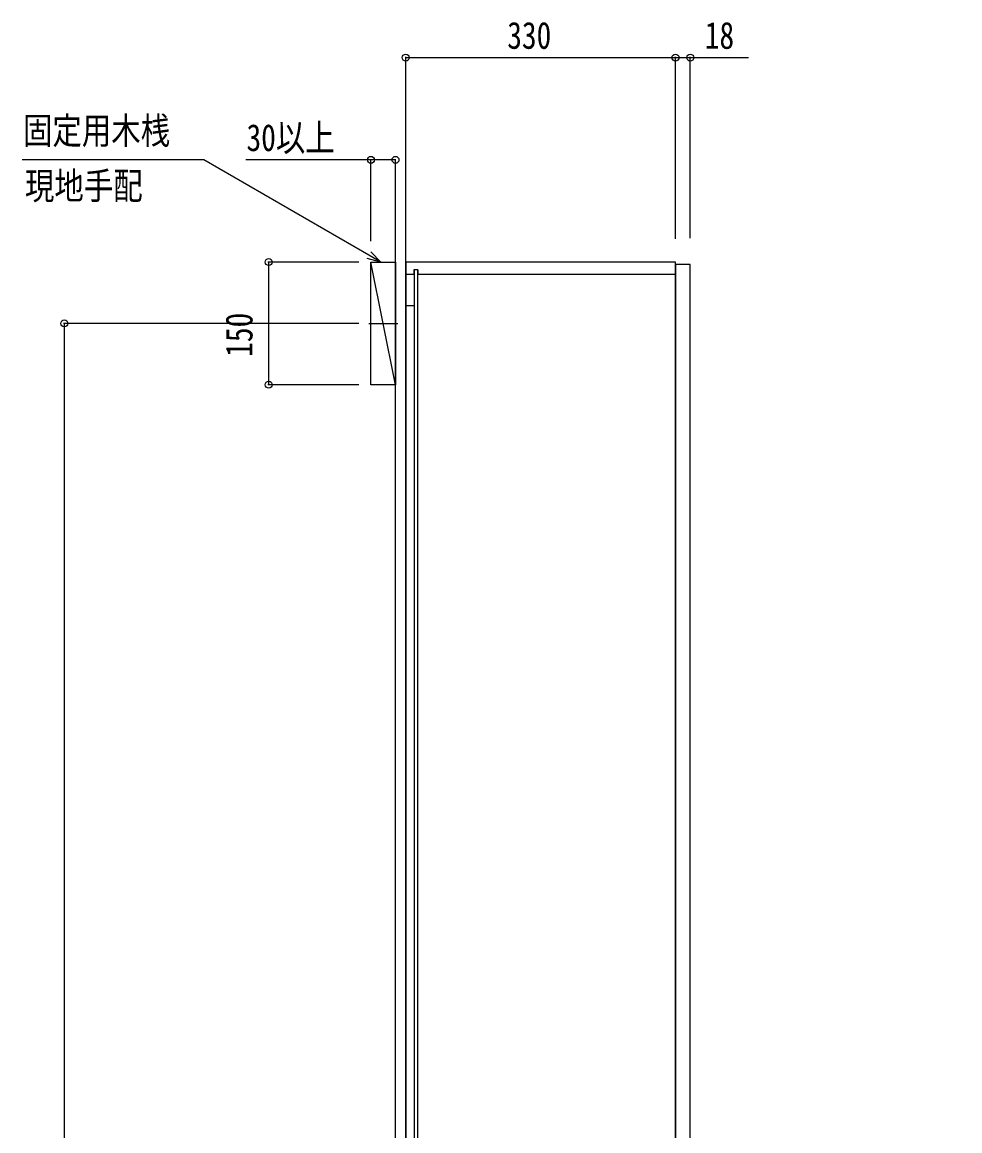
# Model space of a CAD drawing. Units: millimetres, scale not verified. Extents: x -4205 to 4205, y -2970 to 2970.
# Drawn here: x -2448 to -1301, y 55 to 1410 of the extents above; entities that cross this region are included whole.
import ezdxf
from ezdxf.enums import TextEntityAlignment as Align

# ---------------------------------------------------------------- set-up
doc = ezdxf.new("R2010")
doc.units = ezdxf.units.MM
doc.header["$LTSCALE"] = 20
for name, color, linetype in [('0-3_YKK_12', 2, 'Continuous'), ('0-5_YKK_D', 6, 'Continuous'), ('0-7_YSS_K', 3, 'Continuous')]:
    doc.layers.add(name, color=color, linetype=linetype)
doc.styles.add('ＭＳ ゴシック', font='')
doc.styles.get('ＭＳ ゴシック').set_extended_font_data('MS Gothic')

msp = doc.modelspace()

# ---------------------------------------------------------------- linework, layer by layer
at = {"layer": '0-3_YKK_12'}
for p, q in [((-1968.98, 1102), (-1978.98, 1102)), ((-1968.98, 1107.5), (-1968.98, 1102)), ((-1963.98, 1107.5), (-1968.98, 1107.5)), ((-1968.48, 1107.5), (-1968.48, -1063.5)), ((-1964.48, 1107.5), (-1964.48, -1063.5)), ((-1963.98, 1107.5), (-1963.98, 1102)), ((-1648.98, 1102), (-1963.98, 1102)), ((-1968.48, 1063.5), (-1978.98, 1063.5)), ((-2024.27, 1042), (-1988.69, 1042))]:
    msp.add_line(p, q, dxfattribs=at)
for points in [[(-1978.98, -1073), (-1648.98, -1073), (-1648.98, 1117), (-1978.98, 1117)], [(-1648.98, -1070), (-1630.98, -1070), (-1630.98, 1114), (-1648.98, 1114)]]:
    msp.add_lwpolyline(points, close=True, dxfattribs=at)
at = {"layer": '0-5_YKK_D'}
for p, q in [((-1978.98, 1129.08), (-1978.98, 1368)), ((-1978.98, 1367), (-1648.98, 1367)), ((-1648.98, 1145.59), (-1648.98, 1368)), ((-1648.98, 1145.59), (-1648.98, 1368)), ((-1630.98, 1146.37), (-1630.98, 1368)), ((-2021.48, 1142.48), (-2021.48, 1243)), ((-1991.48, 1141.08), (-1991.48, 1243)), ((-2036.42, 1117), (-2147.48, 1117)), ((-2146.48, 967), (-2146.48, 1117)), ((-2036.42, 1042), (-2397.48, 1042)), ((-2396.48, -1143), (-2396.48, 1042)), ((-2036.42, 967), (-2147.48, 967))]:
    msp.add_line(p, q, dxfattribs=at)
for points in [[(-1648.98, 1367), (-1630.98, 1367), (-1559.58, 1367)], [(-2009.29, 1117), (-2024.02, 1125.5), (-2225.8, 1242), (-2448.07, 1242)], [(-1991.48, 1242), (-2021.48, 1242), (-2174.48, 1242)], [(-2021.74, 1129.44), (-2009.29, 1117), (-2026.29, 1121.56)]]:
    msp.add_lwpolyline(points, dxfattribs=at)
for centre in [(-1978.98, 1367), (-1648.98, 1367), (-1648.98, 1367), (-1630.98, 1367), (-2021.48, 1242), (-1991.48, 1242), (-2146.48, 1117), (-2396.48, 1042), (-2146.48, 967)]:
    msp.add_circle(centre, 4.25, dxfattribs=at)
at = {"layer": '0-7_YSS_K'}
for p, q in [((-1991.48, -1143), (-1991.48, 1200.81)), ((-1991.48, 967), (-2021.48, 1117))]:
    msp.add_line(p, q, dxfattribs=at)
msp.add_lwpolyline([(297.02, -1143), (-1978.98, -1143), (-1978.98, 1200.81)], dxfattribs=at)
msp.add_lwpolyline([(-1991.48, 967), (-2021.48, 967), (-2021.48, 1117), (-1991.48, 1117)], close=True, dxfattribs=at)

# ---------------------------------------------------------------- texts
at = {"layer": '0-5_YKK_D', "style": 'ＭＳ ゴシック', "width": 0.8}
for s, p in [('330', (-1854.78, 1367.8)), ('18', (-1613.18, 1367.8)), ('固定用木桟', (-2447.09, 1251.34)), ('30以上', (-2173.68, 1242.8)), ('現地手配', (-2444.69, 1183.84))]:
    msp.add_text(s, height=32.99, dxfattribs=at).set_placement(p, align=Align.BOTTOM_LEFT)
msp.add_text('150', height=32.99, rotation=90, dxfattribs=at).set_placement((-2156.48, 1001.2), align=Align.BOTTOM_LEFT)

doc.saveas('drawing.dxf')
